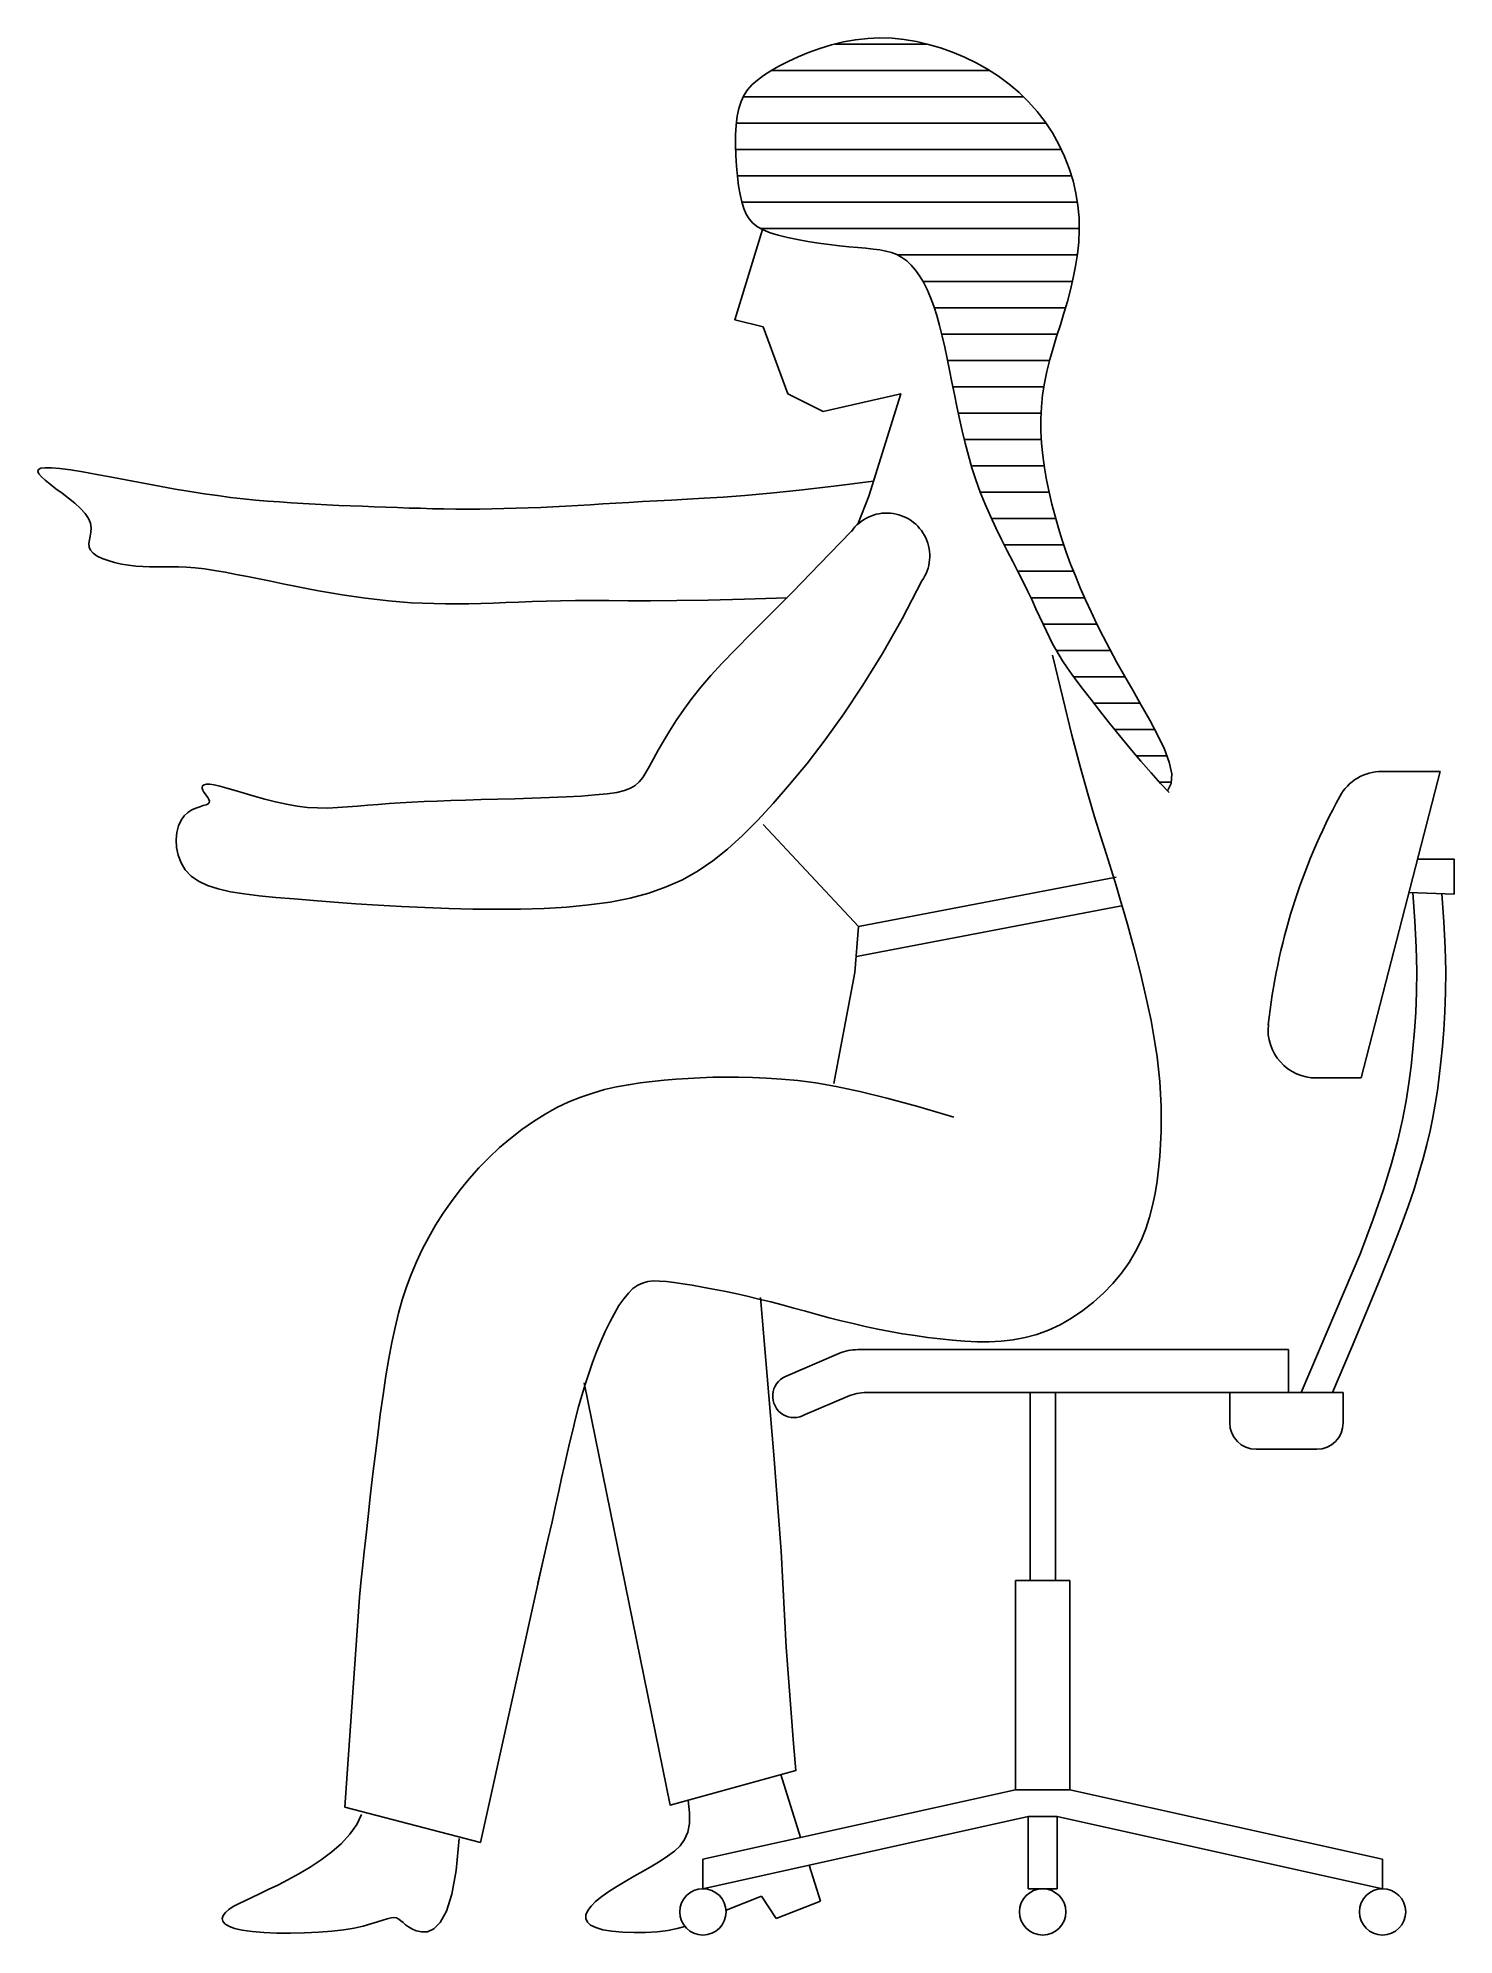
# Model space of a CAD drawing. Extents: x 87.7 to 98.4, y 72.8 to 87.2.
import ezdxf

# ---------------------------------------------------------------- set-up
doc = ezdxf.new("R2010")
doc.units = 0
doc.header["$LTSCALE"] = 7
doc.header["$MEASUREMENT"] = 0
doc.layers.get('0').update_dxf_attribs({"linetype": 'CONTINUOUS'})

msp = doc.modelspace()

# ---------------------------------------------------------------- linework, layer by layer
for p, q in [((93.734, 87.109), (94.439, 87.109)), ((93.255, 86.909), (94.908, 86.909)), ((93.04, 86.709), (95.166, 86.709)), ((92.988, 86.509), (95.338, 86.509)), ((92.982, 86.309), (95.453, 86.309)), ((92.996, 86.109), (95.53, 86.109)), ((93.029, 85.909), (95.575, 85.909)), ((93.174, 85.709), (95.589, 85.709)), ((94.211, 85.509), (95.575, 85.509)), ((94.403, 85.309), (95.538, 85.309)), ((94.489, 85.109), (95.485, 85.109)), ((94.545, 84.909), (95.424, 84.909)), ((94.59, 84.709), (95.365, 84.709)), ((94.63, 84.509), (95.321, 84.509)), ((94.671, 84.309), (95.3, 84.309)), ((94.716, 84.109), (95.303, 84.109)), ((94.771, 83.909), (95.324, 83.909)), ((94.839, 83.709), (95.361, 83.709)), ((94.924, 83.509), (95.411, 83.509)), ((95.02, 83.309), (95.473, 83.309)), ((95.123, 83.109), (95.546, 83.109)), ((95.222, 82.909), (95.63, 82.909)), ((95.315, 82.709), (95.723, 82.709)), ((95.387, 82.474), (95.464, 82.148)), ((95.414, 82.509), (95.826, 82.509)), ((95.547, 82.309), (95.936, 82.309)), ((95.464, 82.148), (95.534, 81.867)), ((95.7, 82.109), (96.051, 82.109)), ((95.859, 81.909), (96.162, 81.909)), ((95.534, 81.867), (95.597, 81.627)), ((95.597, 81.627), (95.654, 81.422)), ((96.023, 81.709), (96.254, 81.709)), ((96.197, 81.509), (96.289, 81.509)), ((97.729, 79.265), (98.327, 81.591)), ((98.327, 81.591), (97.886, 81.591)), ((95.654, 81.422), (95.706, 81.246)), ((93.914, 80.413), (93.19, 81.189)), ((95.706, 81.246), (95.753, 81.094)), ((95.753, 81.094), (95.795, 80.96)), ((95.795, 80.96), (95.834, 80.839)), ((93.914, 80.413), (95.87, 80.788)), ((95.834, 80.839), (95.869, 80.726)), ((95.869, 80.726), (95.901, 80.62)), ((95.901, 80.62), (95.931, 80.519)), ((93.9, 80.187), (95.911, 80.572)), ((95.931, 80.519), (95.958, 80.422)), ((93.887, 80.065), (93.914, 80.413)), ((95.958, 80.422), (95.984, 80.329)), ((95.984, 80.329), (96.008, 80.238)), ((96.008, 80.238), (96.031, 80.149)), ((93.728, 79.223), (93.887, 80.065)), ((96.031, 80.149), (96.053, 80.06)), ((96.053, 80.06), (96.074, 79.971)), ((96.074, 79.971), (96.095, 79.882)), ((96.095, 79.882), (96.115, 79.792)), ((96.115, 79.792), (96.134, 79.702)), ((96.134, 79.702), (96.151, 79.611)), ((96.151, 79.611), (96.166, 79.519)), ((96.166, 79.519), (96.18, 79.426)), ((96.18, 79.426), (96.191, 79.333)), ((96.191, 79.333), (96.2, 79.239)), ((96.2, 79.239), (96.206, 79.144)), ((97.387, 79.265), (97.729, 79.265)), ((96.206, 79.144), (96.21, 79.049)), ((96.21, 79.049), (96.211, 78.954)), ((96.211, 78.954), (96.21, 78.858)), ((96.206, 78.763), (96.2, 78.668)), ((96.21, 78.858), (96.206, 78.763)), ((96.2, 78.668), (96.191, 78.574)), ((96.18, 78.481), (96.165, 78.389)), ((96.191, 78.574), (96.18, 78.481)), ((96.165, 78.389), (96.146, 78.298)), ((96.123, 78.208), (96.094, 78.12)), ((96.146, 78.298), (96.123, 78.208)), ((96.059, 78.033), (96.017, 77.948)), ((96.094, 78.12), (96.059, 78.033)), ((96.017, 77.948), (95.968, 77.865)), ((95.91, 77.784), (95.845, 77.706)), ((95.968, 77.865), (95.91, 77.784)), ((95.774, 77.632), (95.697, 77.563)), ((95.845, 77.706), (95.774, 77.632)), ((95.531, 77.443), (95.444, 77.393)), ((95.616, 77.5), (95.531, 77.443)), ((95.697, 77.563), (95.616, 77.5)), ((95.178, 77.295), (95.088, 77.279)), ((95.267, 77.319), (95.178, 77.295)), ((95.356, 77.352), (95.267, 77.319)), ((95.444, 77.393), (95.356, 77.352)), ((93.764, 77.175), (93.361, 77.001)), ((93.909, 77.205), (97.176, 77.205)), ((95.088, 77.279), (94.997, 77.269)), ((97.176, 77.205), (97.176, 76.878)), ((97.176, 76.878), (93.975, 76.878)), ((95.216, 76.878), (95.216, 75.453)), ((95.409, 76.878), (95.409, 75.453)), ((97.592, 76.878), (96.731, 76.878)), ((96.731, 76.878), (96.731, 76.648)), ((97.592, 76.648), (97.592, 76.878)), ((93.831, 76.849), (93.509, 76.711)), ((96.931, 76.448), (97.392, 76.448)), ((95.106, 75.453), (95.106, 73.865)), ((95.106, 75.453), (95.519, 75.453)), ((95.519, 75.453), (95.519, 73.865)), ((95.106, 73.865), (92.734, 73.339)), ((93.326, 73.98), (93.475, 73.503)), ((95.106, 73.865), (95.519, 73.865)), ((95.519, 73.865), (97.891, 73.339)), ((95.203, 73.662), (92.734, 73.114)), ((95.203, 73.662), (95.422, 73.662)), ((95.203, 73.662), (95.203, 73.114)), ((95.422, 73.662), (97.891, 73.114)), ((95.422, 73.662), (95.422, 73.114)), ((92.734, 73.114), (92.734, 73.339)), ((93.541, 73.293), (93.627, 73.02)), ((97.891, 73.114), (97.891, 73.339)), ((93.178, 73.057), (92.91, 72.952)), ((93.29, 72.889), (93.178, 73.057)), ((93.627, 73.02), (93.29, 72.889)), ((95.203, 73.114), (95.422, 73.114))]:
    msp.add_line(p, q)
for points in [[(96.271, 81.43), (96.207, 81.498), (96.134, 81.579), (96.056, 81.669), (95.976, 81.765), (95.896, 81.863), (95.817, 81.96), (95.744, 82.053), (95.678, 82.138), (95.62, 82.212), (95.571, 82.276), (95.53, 82.332), (95.494, 82.383), (95.463, 82.429), (95.436, 82.472), (95.411, 82.515), (95.387, 82.559), (95.364, 82.606), (95.34, 82.656), (95.315, 82.709), (95.289, 82.765), (95.261, 82.825), (95.232, 82.889), (95.199, 82.956), (95.164, 83.028), (95.126, 83.103), (95.085, 83.183), (95.042, 83.265), (94.999, 83.351), (94.957, 83.438), (94.915, 83.528), (94.875, 83.619), (94.838, 83.71), (94.805, 83.803), (94.775, 83.895), (94.748, 83.988), (94.723, 84.081), (94.701, 84.174), (94.68, 84.266), (94.66, 84.359), (94.642, 84.451), (94.623, 84.543), (94.605, 84.634), (94.587, 84.723), (94.569, 84.809), (94.549, 84.893), (94.529, 84.973), (94.508, 85.049), (94.485, 85.121), (94.461, 85.186), (94.435, 85.247), (94.407, 85.302), (94.378, 85.351), (94.347, 85.395), (94.315, 85.432), (94.28, 85.465), (94.244, 85.491), (94.206, 85.512), (94.166, 85.527), (94.123, 85.539), (94.077, 85.548), (94.026, 85.554), (93.97, 85.56), (93.909, 85.565), (93.842, 85.571), (93.769, 85.579), (93.691, 85.588), (93.611, 85.599), (93.53, 85.611), (93.451, 85.626), (93.375, 85.642), (93.306, 85.659), (93.244, 85.678), (93.192, 85.699), (93.149, 85.723), (93.113, 85.75), (93.085, 85.782), (93.062, 85.818), (93.044, 85.861), (93.029, 85.911), (93.016, 85.968), (93.005, 86.034), (92.996, 86.107), (92.988, 86.184), (92.983, 86.263), (92.981, 86.343), (92.982, 86.421), (92.986, 86.494), (92.994, 86.562), (93.006, 86.621), (93.023, 86.674), (93.045, 86.72), (93.073, 86.762), (93.106, 86.8), (93.147, 86.836), (93.194, 86.871), (93.248, 86.905), (93.311, 86.941), (93.38, 86.977), (93.456, 87.012), (93.536, 87.045), (93.621, 87.076), (93.709, 87.103), (93.8, 87.125), (93.891, 87.142), (93.984, 87.152), (94.076, 87.156), (94.169, 87.153), (94.262, 87.144), (94.354, 87.129), (94.446, 87.107), (94.537, 87.081), (94.628, 87.048), (94.718, 87.01), (94.807, 86.967), (94.893, 86.919), (94.977, 86.865), (95.057, 86.806), (95.133, 86.741), (95.205, 86.672), (95.271, 86.598), (95.332, 86.518), (95.387, 86.435), (95.435, 86.347), (95.477, 86.257), (95.513, 86.165), (95.542, 86.072), (95.564, 85.978), (95.579, 85.884), (95.588, 85.79), (95.589, 85.698), (95.585, 85.606), (95.576, 85.515), (95.562, 85.424), (95.544, 85.335), (95.523, 85.245), (95.499, 85.156), (95.473, 85.068), (95.446, 84.98), (95.418, 84.891), (95.392, 84.803), (95.367, 84.715), (95.344, 84.626), (95.326, 84.537), (95.311, 84.447), (95.302, 84.356), (95.298, 84.265), (95.299, 84.173), (95.304, 84.08), (95.313, 83.988), (95.326, 83.895), (95.342, 83.803), (95.361, 83.71), (95.382, 83.619), (95.406, 83.527), (95.432, 83.436), (95.46, 83.345), (95.491, 83.254), (95.524, 83.164), (95.56, 83.074), (95.597, 82.983), (95.637, 82.893), (95.679, 82.802), (95.723, 82.709), (95.771, 82.615), (95.821, 82.518), (95.875, 82.418), (95.933, 82.315), (95.995, 82.207), (96.06, 82.094), (96.124, 81.98), (96.184, 81.868), (96.235, 81.76), (96.272, 81.66), (96.292, 81.572), (96.288, 81.499), (96.258, 81.444)], [(93.185, 85.703), (92.976, 85.018), (93.19, 84.964), (93.378, 84.456), (93.646, 84.322), (94.235, 84.456), (93.994, 83.679), (93.909, 83.467)], [(94.029, 83.792), (93.727, 83.754), (93.467, 83.725), (93.244, 83.702), (93.053, 83.685), (92.887, 83.672), (92.743, 83.663), (92.614, 83.656), (92.496, 83.65), (92.384, 83.644), (92.276, 83.638), (92.173, 83.632), (92.072, 83.626), (91.974, 83.62), (91.878, 83.614), (91.784, 83.609), (91.69, 83.603), (91.596, 83.599), (91.503, 83.594), (91.409, 83.59), (91.316, 83.587), (91.223, 83.585), (91.131, 83.583), (91.04, 83.581), (90.949, 83.581), (90.859, 83.581), (90.769, 83.583), (90.681, 83.584), (90.592, 83.587), (90.504, 83.589), (90.416, 83.592), (90.327, 83.596), (90.239, 83.599), (90.15, 83.602), (90.061, 83.606), (89.971, 83.609), (89.881, 83.613), (89.791, 83.618), (89.701, 83.623), (89.61, 83.628), (89.52, 83.635), (89.429, 83.642), (89.338, 83.65), (89.245, 83.659), (89.15, 83.67), (89.051, 83.683), (88.949, 83.697), (88.842, 83.714), (88.73, 83.733), (88.611, 83.754), (88.49, 83.777), (88.368, 83.8), (88.248, 83.823), (88.134, 83.844), (88.029, 83.863), (87.934, 83.878), (87.854, 83.889), (87.791, 83.895), (87.743, 83.895), (87.711, 83.891), (87.693, 83.881), (87.688, 83.867), (87.695, 83.849), (87.714, 83.826), (87.743, 83.8), (87.78, 83.77), (87.824, 83.736), (87.872, 83.701), (87.921, 83.663), (87.969, 83.625), (88.011, 83.586), (88.047, 83.547), (88.073, 83.51), (88.087, 83.474), (88.092, 83.439), (88.09, 83.407), (88.085, 83.376), (88.079, 83.347), (88.075, 83.319), (88.077, 83.293), (88.087, 83.269), (88.107, 83.246), (88.137, 83.225), (88.175, 83.207), (88.22, 83.19), (88.269, 83.176), (88.322, 83.164), (88.376, 83.155), (88.43, 83.148), (88.483, 83.145), (88.535, 83.143), (88.588, 83.143), (88.641, 83.143), (88.696, 83.143), (88.754, 83.143), (88.815, 83.14), (88.881, 83.135), (88.953, 83.127), (89.029, 83.115), (89.109, 83.102), (89.192, 83.086), (89.278, 83.069), (89.367, 83.051), (89.456, 83.033), (89.547, 83.014), (89.637, 82.996), (89.727, 82.979), (89.818, 82.962), (89.907, 82.946), (89.997, 82.931), (90.085, 82.917), (90.174, 82.905), (90.261, 82.894), (90.348, 82.885), (90.434, 82.877), (90.52, 82.871), (90.606, 82.867), (90.693, 82.864), (90.78, 82.862), (90.868, 82.862), (90.958, 82.863), (91.049, 82.865), (91.142, 82.868), (91.238, 82.872), (91.337, 82.876), (91.439, 82.88), (91.545, 82.883), (91.654, 82.886), (91.768, 82.887), (91.888, 82.887), (92.019, 82.887), (92.166, 82.886), (92.337, 82.886), (92.537, 82.888), (92.773, 82.891), (93.05, 82.897), (93.374, 82.907)], [(93.86, 83.412), (93.619, 83.163), (93.415, 82.954), (93.243, 82.781), (93.1, 82.636), (92.98, 82.515), (92.88, 82.411), (92.794, 82.318), (92.719, 82.231), (92.651, 82.145), (92.589, 82.06), (92.532, 81.977), (92.481, 81.897), (92.436, 81.821), (92.395, 81.751), (92.359, 81.687), (92.329, 81.631), (92.302, 81.583), (92.277, 81.544), (92.251, 81.511), (92.221, 81.484), (92.185, 81.463), (92.139, 81.446), (92.081, 81.432), (92.007, 81.421), (91.917, 81.412), (91.811, 81.404), (91.695, 81.398), (91.569, 81.392), (91.439, 81.388), (91.308, 81.384), (91.177, 81.38), (91.052, 81.377), (90.933, 81.373), (90.822, 81.37), (90.718, 81.366), (90.619, 81.362), (90.526, 81.358), (90.437, 81.353), (90.352, 81.347), (90.27, 81.341), (90.191, 81.334), (90.114, 81.327), (90.037, 81.321), (89.962, 81.316), (89.887, 81.313), (89.81, 81.314), (89.733, 81.318), (89.654, 81.328), (89.573, 81.342), (89.49, 81.36), (89.409, 81.381), (89.33, 81.403), (89.254, 81.426), (89.185, 81.447), (89.122, 81.465), (89.069, 81.479), (89.025, 81.488), (88.992, 81.493), (88.966, 81.493), (88.949, 81.489), (88.938, 81.482), (88.934, 81.472), (88.935, 81.461), (88.939, 81.448), (88.948, 81.434), (88.958, 81.42), (88.968, 81.406), (88.978, 81.392), (88.985, 81.378), (88.989, 81.366), (88.988, 81.355), (88.98, 81.345), (88.964, 81.338), (88.942, 81.331), (88.916, 81.323), (88.887, 81.313), (88.856, 81.299), (88.826, 81.28), (88.798, 81.254), (88.774, 81.221), (88.755, 81.178), (88.743, 81.127), (88.737, 81.072), (88.74, 81.014), (88.752, 80.955), (88.774, 80.897), (88.806, 80.844), (88.85, 80.797), (88.907, 80.757), (88.975, 80.725), (89.056, 80.699), (89.149, 80.678), (89.253, 80.661), (89.368, 80.647), (89.494, 80.634), (89.632, 80.623), (89.779, 80.611), (89.935, 80.599), (90.1, 80.587), (90.27, 80.576), (90.446, 80.566), (90.625, 80.558), (90.806, 80.551), (90.989, 80.547), (91.171, 80.545), (91.351, 80.546), (91.529, 80.552), (91.702, 80.562), (91.869, 80.578), (92.029, 80.6), (92.182, 80.63), (92.324, 80.667), (92.456, 80.714), (92.58, 80.769), (92.697, 80.836), (92.81, 80.913), (92.921, 81.002), (93.033, 81.104), (93.147, 81.219), (93.266, 81.348), (93.392, 81.492), (93.524, 81.652), (93.661, 81.83), (93.803, 82.027), (93.948, 82.245), (94.096, 82.485), (94.245, 82.748), (94.396, 83.037)], [(98.156, 80.926), (98.433, 80.926), (98.433, 80.66), (98.091, 80.673)], [(98.34, 80.664), (98.357, 80.449), (98.366, 80.253), (98.37, 80.076), (98.369, 79.914), (98.364, 79.766), (98.356, 79.63), (98.346, 79.504), (98.334, 79.387), (98.321, 79.276), (98.307, 79.17), (98.291, 79.067), (98.273, 78.966), (98.252, 78.864), (98.228, 78.761), (98.2, 78.654), (98.167, 78.542), (98.13, 78.422), (98.084, 78.29), (98.029, 78.139), (97.961, 77.962), (97.877, 77.753), (97.776, 77.508), (97.655, 77.218), (97.511, 76.878)], [(98.12, 80.672), (98.136, 80.454), (98.146, 80.257), (98.15, 80.078), (98.149, 79.915), (98.143, 79.763), (98.134, 79.622), (98.121, 79.487), (98.107, 79.355), (98.09, 79.225), (98.069, 79.091), (98.042, 78.948), (98.006, 78.792), (97.959, 78.617), (97.898, 78.419), (97.82, 78.194), (97.724, 77.935)], [(94.637, 78.967), (94.365, 79.048), (94.129, 79.113), (93.924, 79.163), (93.746, 79.2), (93.591, 79.227), (93.454, 79.245), (93.331, 79.256), (93.217, 79.264), (93.109, 79.269), (93.005, 79.271), (92.905, 79.272), (92.809, 79.27), (92.714, 79.267), (92.622, 79.262), (92.531, 79.256), (92.44, 79.248), (92.35, 79.239), (92.259, 79.228), (92.169, 79.214), (92.079, 79.197), (91.988, 79.177), (91.898, 79.151), (91.807, 79.12), (91.717, 79.083), (91.626, 79.04), (91.537, 78.99), (91.448, 78.934), (91.36, 78.873), (91.275, 78.807), (91.191, 78.737), (91.111, 78.662), (91.034, 78.583), (90.96, 78.501), (90.891, 78.417), (90.825, 78.329), (90.764, 78.24), (90.706, 78.149), (90.653, 78.056), (90.604, 77.963), (90.56, 77.869), (90.521, 77.775), (90.485, 77.68), (90.453, 77.582), (90.424, 77.48), (90.398, 77.373), (90.373, 77.258), (90.35, 77.136), (90.328, 77.004), (90.307, 76.862), (90.286, 76.712), (90.266, 76.557), (90.246, 76.399), (90.227, 76.241), (90.21, 76.087), (90.193, 75.938), (90.178, 75.798), (90.164, 75.669), (90.151, 75.549), (90.139, 75.435), (90.128, 75.325), (90.017, 73.733), (91.045, 73.465), (91.522, 75.607), (91.48, 75.433)], [(97.726, 77.942), (97.273, 76.878)], [(94.997, 77.269), (94.906, 77.264), (94.814, 77.264), (94.722, 77.269), (94.628, 77.276), (94.534, 77.285), (94.439, 77.297), (94.344, 77.31), (94.249, 77.325), (94.154, 77.342), (94.06, 77.36), (93.966, 77.38), (93.874, 77.401), (93.782, 77.423), (93.692, 77.446), (93.602, 77.47), (93.513, 77.495), (93.424, 77.519), (93.336, 77.543), (93.248, 77.566), (93.159, 77.588), (93.07, 77.609), (92.982, 77.629), (92.895, 77.647), (92.811, 77.664), (92.73, 77.679), (92.653, 77.692), (92.581, 77.704), (92.516, 77.713), (92.458, 77.72), (92.405, 77.724), (92.358, 77.725), (92.315, 77.72), (92.276, 77.709), (92.239, 77.692), (92.203, 77.667), (92.168, 77.633), (92.133, 77.59), (92.097, 77.538), (92.062, 77.479), (92.027, 77.413), (91.993, 77.342), (91.959, 77.266), (91.927, 77.188), (91.897, 77.106), (91.868, 77.024), (91.841, 76.94), (91.816, 76.855), (91.791, 76.769), (91.768, 76.682), (91.746, 76.594), (91.724, 76.505), (91.704, 76.416), (91.683, 76.325), (91.662, 76.23), (91.64, 76.129), (91.616, 76.019), (91.589, 75.897), (91.558, 75.761), (91.522, 75.607)], [(93.17, 77.6), (93.271, 76.406), (93.327, 75.676), (93.365, 74.947), (93.421, 74.217), (93.44, 74.011), (92.485, 73.749), (91.834, 76.952)], [(92.597, 72.828), (92.539, 72.811), (92.468, 72.798), (92.386, 72.788), (92.298, 72.783), (92.209, 72.782), (92.123, 72.785), (92.043, 72.792), (91.975, 72.803), (91.921, 72.819), (91.882, 72.838), (91.857, 72.861), (91.845, 72.887), (91.846, 72.916), (91.86, 72.948), (91.885, 72.981), (91.92, 73.017), (91.966, 73.054), (92.02, 73.092), (92.08, 73.131), (92.145, 73.17), (92.212, 73.209), (92.28, 73.248), (92.346, 73.286), (92.409, 73.324), (92.466, 73.36), (92.517, 73.398), (92.56, 73.44), (92.594, 73.487), (92.619, 73.543), (92.632, 73.61), (92.633, 73.69), (92.621, 73.787)], [(90.884, 73.494), (90.861, 73.253), (90.828, 73.072), (90.787, 72.943), (90.741, 72.858), (90.693, 72.809), (90.645, 72.788), (90.6, 72.786), (90.559, 72.795), (90.526, 72.809), (90.5, 72.824), (90.478, 72.841), (90.459, 72.857), (90.443, 72.871), (90.427, 72.883), (90.41, 72.892), (90.391, 72.895), (90.368, 72.893), (90.339, 72.886), (90.305, 72.876), (90.264, 72.862), (90.215, 72.847), (90.157, 72.831), (90.088, 72.816), (90.008, 72.803), (89.917, 72.792), (89.817, 72.784), (89.712, 72.78), (89.605, 72.777), (89.501, 72.778), (89.403, 72.782), (89.314, 72.79), (89.239, 72.8), (89.179, 72.813), (89.136, 72.829), (89.107, 72.847), (89.091, 72.867), (89.087, 72.889), (89.094, 72.911), (89.111, 72.933), (89.137, 72.956), (89.17, 72.978), (89.21, 73), (89.257, 73.023), (89.31, 73.048), (89.37, 73.076), (89.436, 73.107), (89.508, 73.142), (89.585, 73.181), (89.668, 73.227), (89.753, 73.277), (89.837, 73.333), (89.918, 73.393), (89.992, 73.458), (90.056, 73.527), (90.107, 73.6), (90.143, 73.676)]]:
    msp.add_lwpolyline(points)
for centre in [(92.734, 72.938), (95.312, 72.938), (97.891, 72.938)]:
    msp.add_circle(centre, 0.176)
for centre, radius, start, end in [((94.128, 83.224), 0.327, 325.0261, 145.0261), ((97.886, 81.226), 0.365, 90, 151.4326), ((101.676, 79.162), 4.68, 151.4326, 173.7752), ((97.387, 79.63), 0.365, 173.7752, 270), ((93.909, 76.839), 0.365, 90, 113.3086), ((93.426, 76.851), 0.163, 113.3086, 300.8558), ((93.975, 76.513), 0.365, 90, 113.1439), ((96.931, 76.648), 0.2, 180, 270), ((97.392, 76.648), 0.2, 270, 0)]:
    msp.add_arc(centre, radius, start, end)

doc.saveas('drawing.dxf')
